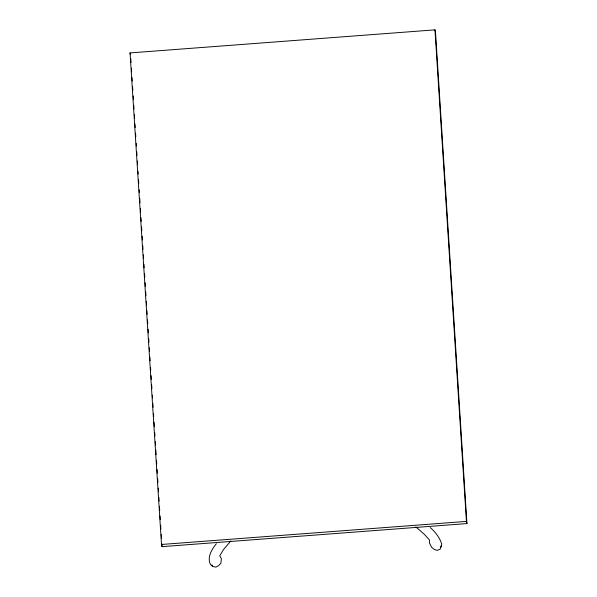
<?xml version="1.0" encoding="UTF-8"?>
<svg xmlns="http://www.w3.org/2000/svg" width="597" height="597" viewBox="0 0 597 597"><rect width="100%" height="100%" fill="white"/><g stroke="black" fill="none" stroke-linecap="round" stroke-linejoin="round"><path stroke-width="0.9" d="M441.071 545.986L440.213 549.143L437.101 550.404L434.109 549.344L431.579 547.218L429.437 542.971L429.422 539.875L424.251 534.225L415.825 526.897M440.884 547.248L441.75 544.098C439.623 537.546 435.4 531.987 430.206 527.554M216.33 543.733C211.816 549.412 206.719 557.359 210.599 564.68L212.577 566.366L215.815 567.15L218.644 565.65L220.883 563.165L221.39 558.717L219.786 555.74L223.614 549.412L230.867 540.949M130.049 52.924L434.974 29.85L435.497 32.029L466.951 523.576L162.026 546.651L161.503 544.471L130.049 52.924L130.4 54.379M161.503 544.471L466.429 521.397L466.951 523.576M211.95 564.874L212.577 566.366M434.974 29.85L466.429 521.397M130.81 58.827L131.049 62.543M131.4 68.118L131.638 71.834M131.997 77.409L132.235 81.125M132.594 86.699L132.832 90.416M133.183 95.99L133.422 99.706M133.78 105.281L134.019 108.997M134.377 114.579L134.616 118.296M134.967 123.87L135.206 127.586M135.564 133.161L135.803 136.877M136.22 143.384L136.4 146.168M136.75 151.742L136.989 155.459M137.347 161.033L137.586 164.75M138.004 171.257L138.183 174.048M138.541 179.622L138.773 183.339M139.191 189.839L139.37 192.63M139.728 198.204L140.026 202.846M140.377 208.428L140.616 212.144M140.974 217.718L141.213 221.435M141.571 227.009L141.81 230.726M142.168 236.3L142.399 240.016M142.758 245.591L142.996 249.307M143.355 254.882L143.593 258.598M143.952 264.173L144.183 267.896M144.541 273.471L144.78 277.187M145.138 282.762L145.377 286.478M145.735 292.052L145.966 295.769M146.325 301.343L146.564 305.06M146.922 310.634L147.16 314.35M147.519 319.925L147.75 323.641M148.108 329.223L148.347 332.939M148.705 338.514L148.944 342.23M149.302 347.805L149.534 351.521M149.892 357.096L150.131 360.812M150.548 367.319L150.728 370.103M151.086 375.677L151.317 379.393M151.675 384.968L151.914 388.692M152.332 395.192L152.511 397.983M152.869 403.557L153.101 407.273M153.519 413.773L153.698 416.564M154.056 422.139L154.354 426.788M154.713 432.362L154.944 436.079M155.302 441.653L155.541 445.369M155.839 450.019L156.138 454.66M156.496 460.235L156.727 463.951M157.086 469.526L157.324 473.242M157.683 478.816L157.921 482.54M158.28 488.115L158.511 491.831M158.869 497.405L159.108 501.122M159.466 506.696L159.705 510.413M160.063 515.987L160.294 519.703M160.653 525.278L160.891 528.994M161.25 534.569L161.488 538.285M161.847 543.867L162.026 546.651"/></g></svg>
